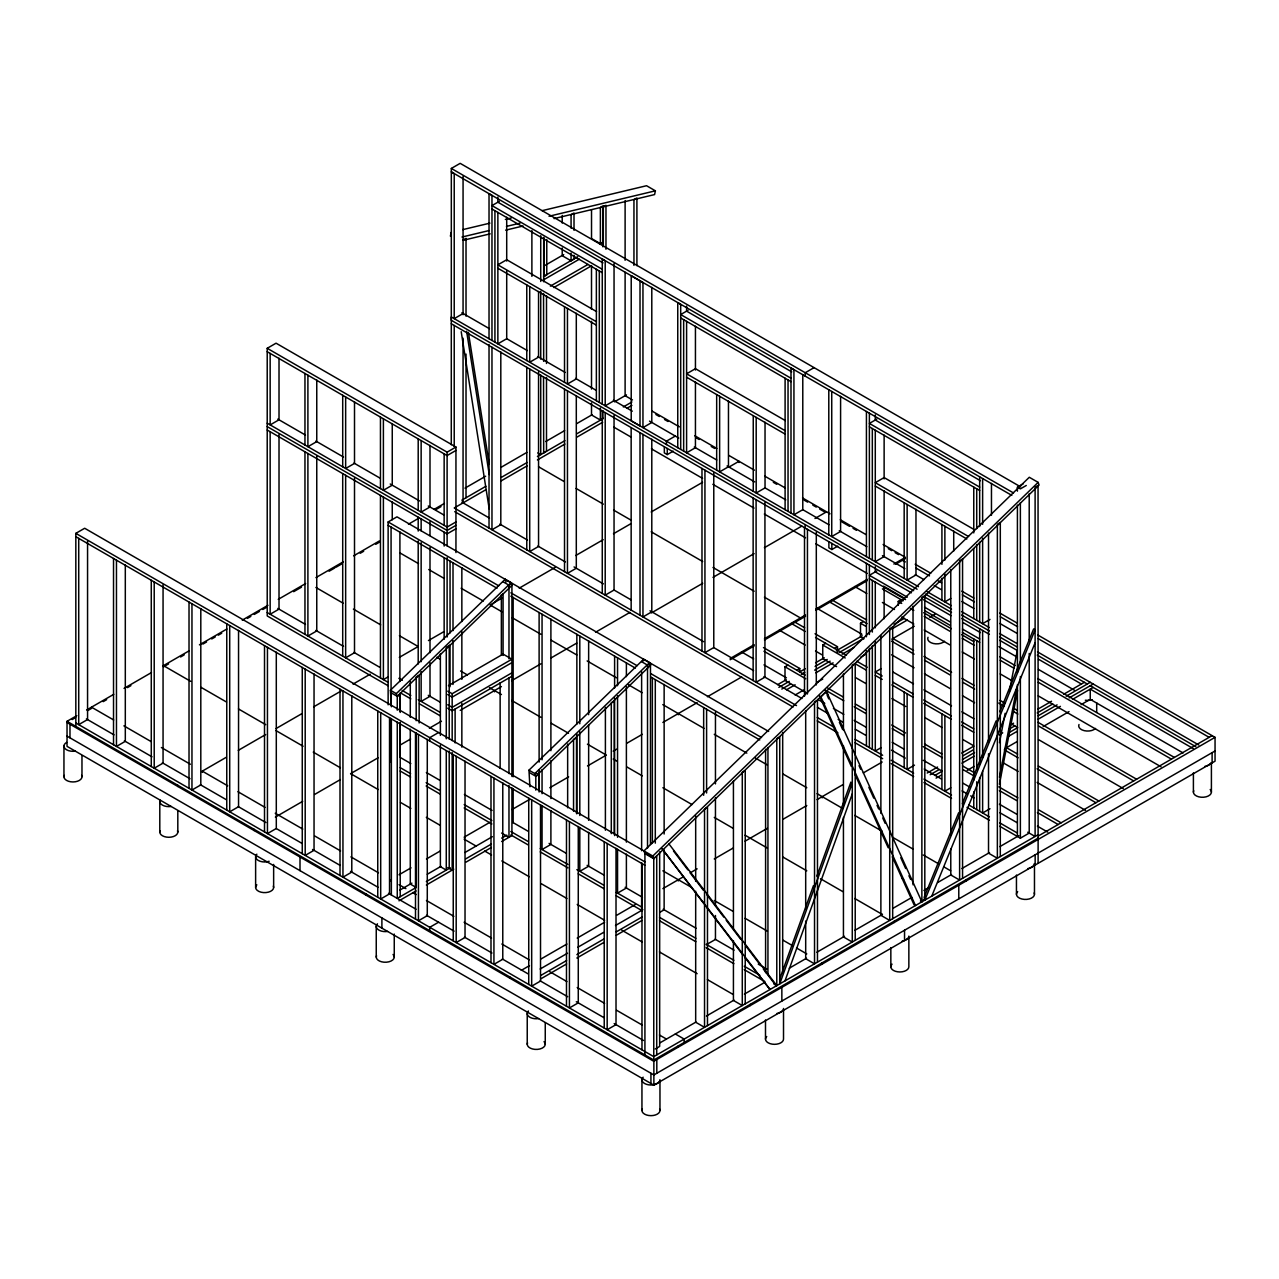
<?xml version="1.0" encoding="UTF-8"?>
<svg xmlns="http://www.w3.org/2000/svg" width="1279" height="1279" viewBox="0 0 1279 1279"><rect width="100%" height="100%" fill="white"/><g stroke="black" fill="none" stroke-linecap="round" stroke-linejoin="round"><path stroke-width="1.5" d="M999.475 742.635L1005.15 713.282M1009.307 691.747L1017.253 650.659M999.459 777.264L1016.469 689.301M999.427 784.219L1017.572 690.404M450.384 236.135L451.215 232.378M542.104 210.667L646.55 185.727L655.392 190.827L654.576 194.584L553.999 218.597M785.002 980.881L852.278 793.843M779.614 979.314L813.508 885.532M816.897 876.147L850.807 782.364L852.278 783.228L779.726 983.919L779.726 736.976L776.785 738.686L776.785 985.629L773.827 983.919M924.093 897.458L958.611 812.852M962.368 803.66L996.117 720.892M999.874 711.7L1033.64 628.932L1035.111 629.78L924.813 900.16L923.342 899.297M931.751 896.163L1035.111 642.761M892.294 856.786L914.021 904.685L915.492 905.548L820.878 696.863L826.41 691.299L824.923 690.436M653.761 858.705L652.818 856.035L1038.132 482.375L1029.291 477.275L643.976 850.919L644.92 853.605L653.761 858.705L1039.076 485.045L1038.132 482.375M391.358 706.791L390.415 690.244L505.157 579.275L511.056 582.68L512 585.366L397.257 696.336L397.257 710.197M400.215 712.467L400.215 694.641L397.257 696.336L396.314 693.65L511.056 582.68M529.906 786.729L528.962 770.182L643.705 659.197L649.604 662.602L650.547 665.288L535.805 776.273L535.805 790.134M538.763 790.406L538.763 774.562L535.805 776.273L534.862 773.587L649.604 662.602M591.522 209.932L591.522 238.549L600.379 243.649L603.32 241.939L599.899 243.921M562.216 248.014L562.216 255.704L571.073 260.804L574.015 259.093L574.015 255.256M451.279 444.772L451.327 168.444L460.168 163.344L1020.658 486.883M499.338 201.347L491.967 205.599L602.265 269.277M388.288 685.848L267.215 615.95L267.215 348.304L276.056 343.188L455.948 447.042L455.948 552.576M463.062 240.036L466.02 238.342L466.02 316.169M75.829 726.44L75.829 533.359L84.67 528.259L438.553 732.563M544.95 265.44L563.719 254.585M463.062 313.547L454.221 318.647L454.221 173.592L451.279 171.882L1011.817 495.389M543.543 276.456L577.692 256.743M543.543 279.861L579.403 259.157M550.386 286.128L587.94 264.449M553.791 287.567L591.362 265.888M688.07 310.301L680.7 314.554L790.998 378.232M267.215 348.304L447.106 452.158L455.948 447.042M455.948 450.448L447.106 455.564L267.215 351.709M388.129 704.825L388.129 521.96L396.97 516.844L768.631 731.428M465.012 488.13L485.636 476.22M501.096 467.299L526.852 452.414M545.749 441.511L564.647 430.607M576.669 423.653L592.129 414.732M614.464 401.846L626.486 394.891M1037.749 634.976L1215.05 737.343L1215.05 761.181L653.873 1085.168L67.036 746.36L67.036 721.308L76.82 715.648M86.604 710.005L113.767 694.321M124.047 688.39L151.466 672.562M168.588 663.897L163.456 666.855L163.456 665.64L189.148 650.803M199.428 644.856L226.847 629.028M242.259 620.139L267.966 605.303M278.246 599.355L305.649 583.544M315.929 577.596L343.348 561.769M353.628 555.837L379.319 541.001L379.319 542.232M408.449 524.198L418.729 518.251M434.141 509.362L444.421 503.414M72.2 719.549L75.653 717.551M87.707 710.596L91.145 708.598M103.215 701.643L106.653 699.645M127.484 687.622L130.906 685.656M180.595 656.974L184.176 654.896M202.865 644.104L206.574 641.962M211.738 638.972L215.192 636.99M218.277 635.199L221.699 633.233M247.407 618.396L250.828 616.414M254.249 614.432L259.397 611.474M262.819 609.491L266.24 607.509M293.658 591.681L301.444 587.189M329.087 571.233L334.778 567.956M335.993 567.236L341.621 563.991M360.198 553.279L363.652 551.281M375.738 544.294L379.208 542.296M435.851 509.586L440.999 506.628M543.543 452.846L546.501 451.135L546.501 377.433M591.506 402.981L591.506 414.94L600.363 420.04L603.304 418.345M461.831 500.169L485.892 486.292M501.352 477.371L527.108 462.486M537.42 456.539L564.902 440.663M576.925 433.725L602.697 418.841M623.321 406.946L631.906 401.99M454.221 507.971L485.892 489.697M501.352 480.76L527.108 465.892M537.42 459.944L564.902 444.069M576.925 437.13L602.697 422.246M626.742 408.369L631.906 405.395M455.948 521.96L447.106 527.06L267.215 423.205M455.948 525.365L447.106 530.465L267.215 426.61M455.948 528.771L447.106 533.871L267.215 430.016M666.439 441.175L675.344 436.027M814.099 367.617L805.194 372.765L805.194 376.17M664.329 446.755L664.329 452.894L667.27 454.589L673.17 451.183M503.079 581.785L508.978 585.19L511.92 583.48L511.92 776.481M202.29 772.372L202.29 771.141L226.271 757.296M238.262 750.373L265.68 734.546M275.96 728.614L301.652 713.778M313.643 706.855L341.061 691.028M353.052 684.105L370.191 674.209M399.304 657.39L418.153 646.519L399.4 635.695M428.433 640.571L443.845 631.682M502.103 598.044L490.113 604.967L501.992 611.826M519.226 588.148L555.214 567.38M575.774 555.518L603.176 539.69M613.456 533.759L630.595 523.862M651.155 512L702.539 482.327M729.094 466.995L739.006 461.271L739.006 462.502M387.825 677.071L383.396 679.613L383.396 497.099M876.754 419.176L869.384 423.429L979.666 487.107M785.77 499.849L765.05 487.891L756.193 492.991L756.193 417.402M448.449 685.656L503.079 654.113L511.92 659.213L452.174 693.714L447.746 691.156M511.92 662.618L452.174 697.119L447.746 694.561M511.92 672.834L452.174 707.335L447.746 704.777M511.92 676.239L452.174 710.74L447.746 708.182M275.369 817.105L302.675 801.341M314.618 794.451L340.358 779.582M350.59 773.667L378.056 757.823M400.279 744.986L410.607 739.022M429.392 728.183L441.447 721.228M460.232 710.373L501.4 686.599M511.632 680.7L540.809 663.849M551.041 657.95L576.781 643.081M595.582 632.226L629.892 612.417M276.296 652.146L276.296 828.504L267.455 833.604L267.455 647.35M651.331 612.977L702.715 583.304M712.995 577.373L754.114 553.631M764.394 547.7L801.773 526.117M814.995 518.491L826.554 511.824M828.888 541.72L828.888 547.844L831.846 549.538L837.745 546.133M644.568 660.012L641.626 661.707L647.526 665.112L650.467 663.417L650.467 844.476M1017.413 491.168L1017.413 487.171L1023.312 483.766M876.754 571.042L869.384 575.31L907.291 597.197M1026.27 485.476L1020.37 488.882L1017.413 487.171M730.181 658.509L754.178 644.664M764.458 638.733L805.562 614.991M815.842 609.06L867.242 579.387M893.845 564.023L905.404 557.356L883.118 544.486M730.181 659.74L754.178 645.895M764.458 639.964L805.562 616.222M815.842 610.291L867.242 580.618M895.508 564.295L905.404 558.571M399.032 874.772L411.023 867.849M426.451 858.96L440.152 851.047M464.133 837.185L489.841 822.349M512.112 809.495L529.234 799.615M549.794 787.736L568.643 776.865M587.493 765.977L606.342 755.09L587.413 744.17M613.185 751.141L616.606 749.158M626.886 743.227L642.314 734.322M662.874 722.459L697.135 702.667M707.415 696.735L741.676 676.959M805.738 692.403L785.002 680.428L785.002 666.807L787.944 665.096M836.578 666.615L822.749 658.637L822.749 645.016L825.69 643.305M863.949 638.829L860.495 636.83L860.495 623.225L863.437 621.514M898.242 605.319L898.242 601.418L901.183 599.723M399.927 890.056L411.902 883.134M427.298 874.244L440.999 866.347M464.948 852.501L492.335 836.69M416.091 887.53L397.257 898.402L397.257 722.091M426.355 881.599L450.32 867.77M465.716 858.88L491.392 844.06M501.656 838.129L506.788 835.155M796.785 670.212L799.743 668.501L799.743 672.402M834.532 648.421L837.489 646.71L837.489 652.546M398.968 900.816L416.091 890.935M426.355 885.004L453.741 869.192M465.716 862.286L491.392 847.465M501.656 841.534L511.92 835.603L511.92 787.8M777.632 684.665L786.265 679.693M800.078 671.715L805.258 668.725M815.618 662.746L824.252 657.758M836.338 650.771L862.238 635.823M778.863 687.367L789.303 681.339M801.309 674.417L804.779 672.402M815.107 666.439L827.209 659.452M839.184 652.546L863.469 638.525M781.805 689.077L790.534 684.041M814.611 670.132L830.151 661.163M842.126 654.24L854.324 647.206M894.037 624.28L904.397 618.301M786.489 689.781L795.122 684.793M815.842 672.834L833.109 662.858M891.815 628.964L907.355 619.995M950.777 598.46L944.877 601.865L944.877 574.015M795.122 695.009L803.756 690.02M817.569 682.059L822.749 679.053M860.735 657.134L865.915 654.145M891.815 639.18L914.261 626.23M929.801 617.261L934.981 614.272M438.601 922.207L429.696 927.339L429.696 930.744M881.183 668.613L875.284 672.019L882.19 675.999M989.994 619.404L982.624 623.656L982.624 538.203M644.92 1054.951L644.92 853.013L653.761 858.129L656.719 856.418L656.719 1054.935M881.183 747.607L875.284 751.013L875.284 641.722M521.304 970.361L529.474 965.645M541.225 958.85L566.933 944.014M577.213 938.083L604.615 922.255M616.606 915.332L635.455 904.445M662.874 888.633L683.434 876.754M690.276 872.806L697.135 868.841M714.274 858.96L733.107 848.073M745.097 841.15L767.368 828.296M782.796 819.391L806.777 805.546M817.057 799.615L842.749 784.762M863.309 772.9L882.158 762.028M540.186 969.002L567.556 953.191M577.836 947.259L603.496 932.439M615.487 925.516L642.857 909.705M540.937 975.365L566.613 960.545M576.877 954.614L604.264 938.802M616.238 931.895L641.914 917.075M540.937 978.771L566.613 963.95M576.877 958.019L604.264 942.207M616.238 935.301L641.914 920.48M659.724 912.359L664.137 909.801L664.137 849.991M914.501 765.146L907.131 769.398L907.131 693.81M927.227 773.028L937.587 767.048M961.76 753.091L973.847 746.121M1010.106 725.177L1013.56 723.195M1037.733 709.237L1051.546 701.26M1063.632 694.289L1084.352 682.315M930.185 774.738L938.914 769.702M962.991 755.793L973.351 749.814M999.107 734.945L1002.704 732.867M1009.419 728.982L1014.791 725.896M1037.237 712.931L1052.777 703.962M1066.174 696.224L1090.252 682.315M934.853 775.442L941.856 771.397M962.479 759.486L974.566 752.516M1008.923 732.675L1017.732 727.591L1010.906 723.674M1038.164 715.792L1057.093 704.873M1069.132 697.918L1093.209 684.025M936.084 778.144L941.264 775.154M961.984 763.195L974.07 756.209M1008.603 736.272L1017.237 731.284M1037.956 719.326L1060.403 706.36M1072.489 699.389L1093.209 687.431M967.164 770.406L974.07 766.425M1005.15 748.487L1017.237 741.5M1043.136 726.552L1069.036 711.604M1081.123 704.617L1089.756 699.629M950.777 787.784L944.877 791.189L944.877 715.601M706.6 944.541L715.457 939.425L715.457 915.508M989.994 808.728L982.624 812.98L982.624 771.317M660.124 1042.753L696.048 1022.017M706.408 1016.038L734.034 1000.098M744.394 994.119L763.371 983.151M789.271 968.203L806.537 958.227M816.881 952.247L844.508 936.308M854.868 930.329L882.478 914.389M892.838 908.41L911.831 897.442M923.918 890.456L929.098 887.466M937.731 882.494L951.528 874.516M961.888 868.537L989.514 852.597M999.874 846.618L1018.851 835.651M655.248 1048.988L659.66 1046.43L659.66 851.878M1017.413 684.777L1017.413 836.482L1020.37 838.177L1029.211 833.077L1029.211 653.441M1038.052 834.771L653.761 1056.646L75.781 722.939M1038.404 835.922L1212.108 735.649M1038.052 838.177L653.761 1060.051L67.036 721.308M1215.05 737.343L653.761 1061.282L653.761 858.129M1215.05 750.965L653.873 1074.952L67.036 736.144M462.806 229.612L489.889 223.154M505.365 219.444L511.168 218.07M461.991 237.031L489.074 230.556M506.468 226.399L520.009 223.17M549.027 216.247L655.392 190.827M463.094 240.308L490.177 233.849M505.637 230.156L523.047 225.999M451.327 168.444L1013.528 492.975M640.012 280.852L640.012 425.907L631.218 420.775L631.218 275.704L642.953 282.547L642.953 427.618L651.794 422.502L651.794 287.375M980.401 480.712L875.284 420.024L875.284 414.924M602.985 262.882L497.867 202.194L497.867 197.078M791.717 371.853L686.599 311.149L686.599 306.049M491.967 209.005L602.265 272.683M680.7 317.959L790.998 381.638M869.384 426.834L979.666 490.512M596.574 311.612L506.708 259.733L497.867 264.849L596.366 321.716M785.306 420.583L695.44 368.704L686.599 373.804L785.098 430.671M973.974 529.458L884.125 477.579L875.284 482.679L968.587 536.556M497.867 268.254L596.366 325.122M686.599 377.209L785.098 434.077M875.284 486.084L966.86 538.971M652.066 411.087L679.341 426.834M694.689 435.691L716.848 448.481M728.774 455.372L754.45 470.192M764.746 476.14L785.354 488.034M802.525 497.947L829.975 513.806M840.271 519.738L865.979 534.59M632.481 399.943L625.111 395.691L625.111 272.235M655.887 414.508L659.34 416.506M664.52 419.496L667.99 421.494M695.664 437.482L699.117 439.48M711.22 446.467L714.689 448.465M773.331 482.327L776.769 484.309M804.235 500.169L807.673 502.151M812.82 505.125L816.258 507.092M819.679 509.074L825.371 512.367M841.982 521.96L849.576 526.34M853.045 528.339L856.498 530.337M888.265 548.675L891.703 550.657M895.124 552.64L898.545 554.622M915.188 564.231L930.728 573.2M961.808 591.138L973.879 598.108M999.778 613.057L1017.045 623.017M901.887 559.946L905.34 561.945M915.7 567.924L929.513 575.886M938.131 580.874L941.584 582.872M962.304 594.831L974.39 601.801M1000.274 616.75L1017.54 626.726M1038.26 638.685L1209.151 737.343M461.895 312.795L489.441 328.703M506.644 338.647L527.3 350.574M537.628 356.537L565.174 372.429M575.502 378.392L596.158 390.319M613.376 400.263L632.306 411.183M649.524 421.127L678.733 438.057M694.273 447.026L716.72 459.976M727.08 465.956L754.69 481.911M803.02 509.809L828.92 524.758M839.28 530.737L866.89 546.693M882.43 555.662L904.877 568.611M915.236 574.591L923.87 579.579M934.214 585.558L941.12 589.539M961.84 601.498L973.927 608.484M999.81 623.433L1017.077 633.393M1037.509 651.874L1198.791 744.986M918.466 586.677L451.279 316.952L451.327 320.326L917.091 589.219M927.099 591.665L951.272 605.622M961.616 611.602L989.243 627.541M999.602 633.521L1016.869 643.481M1037.269 655.136L1087.31 684.025M1090.252 685.72L1195.817 746.68M925.372 594.064L951.512 609.108M961.616 615.007L989.386 630.963M999.602 636.926L1016.917 646.87M1038.5 659.245L1081.41 684.025M1193.435 748.695L1090.252 689.125L1090.252 699.341L1183.107 752.963M451.279 323.763L913.638 590.642M923.966 596.606L951.512 612.513M961.84 618.476L989.386 634.368M999.714 640.331L1016.917 650.276M911.463 592.801L875.284 571.905L875.284 566.789M923.534 599.755L951.096 615.679M963.167 622.633L980.401 632.593M999.011 646.662L1016.181 656.575M1038.5 669.461L1074.536 690.276M613.936 427.202L630.979 437.05M651.427 448.849L702.555 478.378M712.835 484.309L754.034 508.099M764.33 514.046L805.53 537.819M815.81 543.751L867.242 573.456M924.525 607.141L950.377 622.074M962.432 629.028L979.666 638.972M883.613 586.182L904.349 598.14M869.384 578.716L905.564 599.595M924.525 610.547L950.377 625.479M962.432 632.434L979.666 642.378M882.398 588.884L903.118 600.842M923.662 612.705L951.32 628.676M961.696 634.656L973.799 641.642M999.73 656.623L1015.286 665.608M1037.765 678.573L1174.362 757.44M898.242 601.418L901.695 603.416M910.344 608.404L913.798 610.403M924.173 616.398L950.105 631.362M962.208 638.365L974.31 645.351M1000.242 660.316L1014.071 668.309M1038.276 682.283L1171.404 759.134M854.772 586.549L866.858 593.52M882.398 602.489L894.485 609.475M901.695 617.038L913.798 624.024M924.173 630.019L950.105 644.984M962.208 651.97L974.31 658.973M1000.242 673.937L1012.344 680.924M1038.276 695.904L1161.028 766.776M832.053 599.995L866.602 619.931M829.112 601.69L867.098 623.624M892.822 638.477L913.574 650.467M923.95 656.447L951.608 672.418M961.984 678.414L974.086 685.4M1000.018 700.364L1005.214 703.37M1013.847 708.358L1017.317 710.357M1038.052 722.331L1136.615 779.231M860.495 623.225L865.675 626.214M891.607 641.179L914.085 654.161M924.461 660.156L950.393 675.12M962.495 682.107L974.598 689.093M998.803 703.066L1003.983 706.072M1012.632 711.06L1017.828 714.05M1038.564 726.024L1133.658 780.925M817.025 608.34L861.918 634.256M891.607 654.8L914.085 667.782M924.461 673.777L950.393 688.741M962.495 695.728L974.598 702.715M1038.564 739.646L1123.282 788.567M537.788 452.926L540.729 454.621L540.729 375.019M538.571 466.771L564.135 481.543M576.062 488.434L603.336 504.166M613.568 510.081L630.611 519.913M651.187 531.792L702.683 561.529M712.979 567.476L754.146 591.234M764.426 597.181L800.43 617.965L800.43 619.18M892.758 671.891L913.494 683.865M923.87 689.845L951.512 705.816M961.888 711.795L973.974 718.782M794.307 621.786L804.667 627.765M815.043 633.744L837.489 646.71M791.365 623.481L805.178 631.458M815.538 637.454L846.442 655.28M856.818 661.275L867.178 667.27M892.55 681.995L913.286 693.953M923.662 699.949L951.304 715.904M961.68 721.9L973.767 728.87M1005.502 747.112L1017.604 754.098M1038.356 766.089L1098.869 801.022M822.749 645.016L845.211 657.982M855.587 663.977L865.963 669.972M875.284 675.424L882.19 679.405M891.895 684.936L913.286 697.359M923.662 703.354L951.304 719.31M961.68 725.305L973.767 732.275M1004.287 749.814L1018.116 757.808M1037.125 768.791L1095.911 802.716M779.279 630.131L805.178 645.08M815.538 651.075L822.445 655.056M855.587 677.598L865.963 683.578M891.895 698.558L905.724 706.536M924.749 717.519L942.031 727.511M962.783 739.486L973.159 745.465M1002.544 762.444L1018.116 771.429M1037.125 782.412L1085.535 810.358M763.467 647.574L799.743 668.501M763.979 651.267L805.226 675.088M827.705 688.054L843.277 697.039M855.379 704.026L865.739 710.021M891.687 724.985L905.516 732.979M924.525 743.962L941.824 753.939M962.559 765.913L974.662 772.9M998.867 786.873L1017.892 797.856M1038.644 809.831L1061.122 822.813M785.002 666.807L805.738 678.781M824.763 689.765L843.772 700.748M854.148 706.727L866.251 713.714M892.182 728.694L904.285 735.681M923.31 746.664L942.335 757.632M963.071 769.622L973.447 775.602M999.379 790.582L1016.677 800.558M1037.413 812.533L1058.165 824.523M826.298 693.474L827.785 694.321M820.878 696.863L819.407 696L851.35 766.457M741.532 651.922L753.619 658.909M763.979 664.888L786.425 677.838M817.841 699.389L824.763 703.386M833.412 708.374L843.772 714.353M854.148 720.349L866.251 727.335M892.182 742.316L904.285 749.302M923.31 760.286L942.335 771.253M963.071 783.244L969.994 787.224M999.379 804.203L1016.677 814.179M1037.413 826.154L1047.789 832.149M461.847 502.167L489.473 518.107M499.817 524.086L527.444 540.042M537.804 546.021L565.414 561.961M574.047 566.949L603.4 583.879M613.76 589.859L631.011 599.835M650.004 610.786L703.514 641.69M713.874 647.67L753.571 670.596M763.931 676.575L801.917 698.494M817.489 707.431L827.817 713.394M838.145 719.358L843.309 722.331M855.363 729.302L865.691 735.265M891.511 750.165L905.276 758.111M924.205 769.047L941.424 778.991M962.08 790.918L967.244 793.891M970.681 795.874L974.134 797.872M999.954 812.773L1017.157 822.717M1027.74 832.229L1035.111 836.482L1035.111 487.171L1038.052 485.476L1038.116 863.341M454.732 508.259L796.513 705.592M817.249 717.503L834.468 727.447M855.123 739.374L882.654 755.265M891.271 760.238L913.638 773.155M923.966 779.119L951.512 795.026M968.731 804.955L989.386 816.881M999.714 822.845L1016.917 832.789M454.732 511.664L793.06 707.015M817.249 720.908L837.905 732.835M855.123 742.779L882.654 758.671M891.271 763.643L913.638 776.561M923.966 782.524L951.512 798.432M967.004 807.369L989.386 820.287M999.714 826.25L1016.917 836.194M277.799 419.096L305.473 435.084M315.849 441.079L343.523 457.051M353.899 463.046L379.847 478.026M390.223 484.006L419.624 500.984M428.273 505.988L443.845 514.973M388.129 521.96L498.762 585.83M510.865 592.817L637.054 665.672M650.883 673.665L761.517 737.535M388.129 525.365L497.035 588.244M510.865 596.222L635.327 668.086M650.883 677.071L759.79 739.949M399.767 552.816L418.521 563.639M428.753 569.539L444.085 578.396M461.127 588.244L483.286 601.034M512.16 617.709L541.001 634.352M551.185 640.235L576.829 654.976M587.141 660.939L616.382 677.806M628.421 684.761L642.17 692.706M662.81 704.617L703.994 728.39M714.274 734.322L746.824 753.123M755.377 758.063L767.368 764.986M782.796 773.891L806.777 787.736M817.057 793.667L842.749 808.504M854.756 815.426L882.158 831.254M892.438 837.185L912.998 849.064M923.278 854.996L938.69 863.901M943.838 866.858L950.681 870.823M902.127 878.465L903.598 879.312M920.4 901.008L921.871 901.855L921.871 597.437L924.813 595.726L924.813 900.16M315.881 587.461L343.156 603.208M353.388 609.124L380.662 624.855M436.81 657.294L440.216 659.245M460.568 670.995L467.347 674.912M489.409 687.654L501.432 694.529M511.744 700.492L540.985 717.375M551.297 723.322L568.5 733.251M613.185 759.055L616.606 761.037M626.886 766.968L642.314 775.873M662.874 787.736L691.987 804.555M714.274 817.409L733.107 828.296M745.097 835.219L767.368 848.073M782.796 856.978L806.777 870.823M820.479 878.737L842.749 891.591M854.756 898.513L882.158 914.341M277.799 608.436L305.473 624.408M315.849 630.403L343.523 646.375M353.899 652.37L379.847 667.35M398.872 678.334L402.325 680.332M428.273 695.312L440.376 702.299M267.215 612.545L388.288 682.442M402.134 690.436L410.783 695.424M418.201 699.709L440.184 712.403M400.407 692.834L410.783 698.83M419.432 703.818L440.184 715.808M535.805 772.868L538.763 774.562M390.415 690.244L396.314 693.65M528.962 770.182L534.862 773.587M391.358 692.93L397.257 696.336M529.906 772.868L535.805 776.273M652.818 856.035L438.601 732.531L429.696 737.679L429.696 741.085M662.874 870.823L691.987 887.642M714.274 900.496L733.107 911.383M745.097 918.306L767.368 931.16M782.796 940.065L793.076 945.996M796.497 947.979L806.777 953.91M75.829 533.359L644.92 861.87M75.781 536.684L644.92 865.275M400.423 757.552L410.799 763.531M426.355 772.516L440.184 780.51M464.389 794.483L492.047 810.438M512.783 822.429L528.355 831.398M549.091 843.389L566.373 853.365M587.125 865.339L604.407 875.316M625.159 887.29L642.442 897.282M663.177 909.257L696.032 928.218M715.041 939.186L734.066 950.169M758.255 964.142L766.904 969.13M400.215 767.64L410.591 773.635M426.147 782.62L439.976 790.598M464.181 804.571L491.839 820.542M510.865 831.526L528.147 841.502M540.25 848.489L567.908 864.46M576.861 869.624L604.2 885.42M616.302 892.406L642.234 907.371M659.516 917.347L695.824 938.306M706.2 944.302L733.858 960.273M744.234 966.253L759.79 975.237M400.215 771.045L410.591 777.04M426.147 786.025L439.976 794.003M464.181 807.976L491.839 823.948M510.865 834.931L528.147 844.907M540.25 851.894L567.908 867.865M578.268 873.845L604.2 888.825M616.302 895.812L642.234 910.776M659.516 920.752L695.824 941.712M706.2 947.707L733.858 963.679M744.234 969.658L764.97 981.632M501.608 833.045L508.978 837.313L508.978 785.514M163.456 665.64L190.731 681.371M200.947 687.287L226.527 702.043M238.454 708.934L265.728 724.681M275.944 730.581L303.091 746.249M313.259 752.132L340.406 767.8M350.638 773.651L378.152 789.527M400.519 802.445L410.831 808.392M426.307 817.329L440.072 825.275M464.133 839.168L476.124 846.09M484.693 851.047L491.552 854.996M501.832 860.927L529.234 876.754M541.225 883.677L566.933 898.513M577.213 904.445L604.615 920.272M621.754 930.169L642.314 942.031M659.436 951.928L697.135 973.687M707.415 979.618L733.107 994.454M447.746 867.546L452.174 870.104L452.174 752.58M675.344 1033.976L684.185 1039.092L684.185 1042.497M113.655 719.965L91.496 707.175L91.496 708.406M123.887 725.864L151.162 741.612M161.378 747.528L190.363 764.25M202.29 771.141L227.742 785.834M237.926 791.701L265.057 807.385M275.241 813.252L302.771 829.08M314.81 836.034L340.598 850.935M350.91 856.882L378.44 872.774M399.032 884.668L405.891 888.633M412.749 892.582L416.171 894.565M426.451 900.496L453.853 916.324M464.133 922.255L491.552 938.083M501.832 944.014L529.234 959.842M549.794 971.704L566.933 981.601M577.213 987.532L604.615 1003.36M616.606 1010.282L642.314 1025.119M659.436 1035.015L666.295 1038.964M86.396 718.926L114.023 734.865M124.383 740.845L151.993 756.8M162.353 762.78L189.979 778.719M200.323 784.698L226.223 799.647M238.31 806.633L265.92 822.573M276.28 828.552L302.18 843.5M312.54 849.48L340.15 865.419M350.51 871.399L378.136 887.354M388.48 893.334L416.107 909.273M426.467 915.252L454.093 931.144M464.421 937.107L491.967 953.015M502.295 958.978L528.115 973.879M540.154 980.833L567.7 996.741M576.301 1001.713L603.848 1017.604M614.176 1023.568L643.433 1040.466M67.036 722.523L653.873 1061.33L653.873 1085.168M668.981 843.964L776.785 985.629M673.489 850.983L687.862 869.864M690.26 873.013L703.434 890.328M707.031 895.044L723.802 917.091M726.2 920.24L740.573 939.122M746.568 946.988L759.742 964.302M763.323 969.034L775.314 984.766M703.866 903.629L661.914 848.521L770.038 989.514L744.602 957.172M706.248 906.779L742.204 954.022M826.41 691.299L921.871 901.855M827.129 695.28L828.76 698.894M839.392 722.347L842.669 729.574M859.024 765.657L860.671 769.271M868.857 787.32L873.765 798.144M877.026 805.354L878.673 808.967M882.766 818L885.212 823.404M900.768 857.697L905.676 868.521M908.937 875.747L910.584 879.344M854.628 773.683L888.202 847.753M505.157 579.275L506.1 581.961M468.386 332.332L489.17 463.877M466.595 331.229L489.249 474.541M461.207 331.709L489.217 508.93M1212.108 752.676L1212.108 762.876M1211.405 763.339L1211.405 792.085M1193.403 772.916L1193.403 792.085M1096.695 702.858L1096.695 712.435M1035.159 854.82L1035.159 865.036M1034.471 894.229L1034.471 863.581A9.001 5.196 0 0 1 1027.804 868.601M1029.211 493.758L1029.211 641.45M1020.37 502.855L1020.37 662.538M1020.37 676.511L1020.37 838.177M1017.413 505.141L1017.413 672.802M1016.453 875.076L1016.453 894.229M1000.306 856.562L1000.306 522.519L997.364 524.23L997.364 858.273L988.523 853.157L988.523 753.747M991.465 483.43L991.465 515.213M988.523 533.039L988.523 741.82M982.624 478.602L982.624 524.294M982.624 630.467L982.624 757.44M979.666 476.891L979.666 526.564M979.666 542.296L979.666 621.962M979.666 628.772L979.666 763.675M979.666 777.504L979.666 811.286M976.724 488.818L976.724 528.643M976.724 544.582L976.724 620.251M976.724 640.683L976.724 769.846M976.724 781.757L976.724 809.575M973.767 487.107L973.767 532.911M973.767 548.851L973.767 618.556M973.767 638.972L973.767 780.062M973.767 791.973L973.767 807.88M966.109 879.728L966.109 880.943M962.559 878.369L962.559 559.019L959.618 560.73L959.618 880.064L950.777 874.964L950.777 849.016M958.786 885.292L958.786 898.913M953.718 531.105L953.718 551.009M950.777 569.587L950.777 835.043M944.877 526.277L944.877 560.09M941.92 524.566L941.92 564.359M941.92 578.284L941.92 600.155M941.92 713.89L941.92 789.495M915.972 509.314L915.972 574.958L907.131 580.074L907.131 504.47M913.03 606.262L913.03 884.812M908.857 936.116L908.857 966.764A9.001 5.196 0 0 1 897.506 971.784A9.001 5.196 0 0 1 892.039 964.158M904.541 930.233L904.541 940.449M904.173 502.775L904.173 578.364M904.173 692.099L904.173 767.704M894.149 921.264L894.149 922.495M892.678 918.706L892.678 627.03L889.72 628.724L889.72 920.416L880.879 915.3L880.879 831.398M890.839 947.611L890.839 966.764M884.125 435.1L884.125 478.906M884.125 490.864L884.125 556.573L875.284 561.689L875.284 430.24M884.125 586.949L884.125 618.732M880.879 635.615L880.879 813.412M875.284 582.121L875.284 627.813M872.326 428.545L872.326 559.978M872.326 580.41L872.326 632.082M872.326 645.991L872.326 749.302M869.384 413.213L869.384 558.283M869.384 565.094L869.384 634.528M869.384 648.261L869.384 747.607M866.427 411.518L866.427 556.573M866.427 563.384L866.427 636.782M866.427 650.675L866.427 745.897M855.219 940.337L855.219 663.497L852.278 665.192L852.278 942.031L843.437 936.931L843.437 817.425M850.807 782.364L850.807 785.914M843.437 674.033L843.437 729.797M843.437 745.737L843.437 805.482M840.591 396.314L840.591 531.44L831.734 536.54L831.734 391.486M831.846 543.415L831.846 549.538M828.792 389.775L828.792 534.846M822.189 796.641L822.189 797.872M822.189 962.815L822.189 964.03M817.473 962.128L817.473 700.268L814.531 701.979L814.531 963.838L805.69 958.722L805.69 921.024M816.306 532.16L816.306 684.92M807.449 529.33L807.449 694.001M805.69 710.756L805.69 909.129M805.194 524.63L805.146 528.067M804.507 527.635L804.507 696.256M802.78 374.555L802.78 509.681L793.939 514.782L793.939 369.727L790.998 368.016L790.998 513.087M788.04 379.943L788.04 511.376M785.098 378.232L785.098 509.681M783.515 1008.476L783.515 1039.124A9.001 5.196 0 0 1 772.18 1044.144A9.001 5.196 0 0 1 766.713 1036.518M782.684 732.451L782.684 973.415M781.853 987.452L781.853 1001.073M767.944 747.512L767.944 974.534M765.593 749.27L765.593 972.6M765.497 1019.971L765.497 1039.124M765.034 422.23L765.034 487.891M764.938 502.567L764.938 677.151L756.097 682.251L756.097 499.737M753.251 415.691L753.251 491.296M753.139 498.043L753.139 680.556M750.245 1004.351L750.245 1005.582M745.225 1003.839L745.225 770.582L742.284 772.292L742.284 1005.55L733.427 1000.434L733.427 940.625M733.427 781.133L733.427 928.666M728.47 401.126L728.47 466.771L719.629 471.871L719.629 396.282M716.672 394.587L716.672 470.176M715.457 712.115L715.457 783.899M715.457 797.856L715.457 905.532M713.778 472.974L713.778 647.558L704.937 652.658L704.937 470.144M707.479 1025.63L707.479 807.289L704.537 808.999L704.537 1027.341L695.68 1022.225L695.68 891.223M706.6 709.237L706.6 792.996M703.658 707.543L703.658 795.282M701.979 468.45L701.979 650.963M695.68 815.794L695.68 881.295M695.44 326.225L695.44 370.031M695.44 381.989L695.44 447.698L686.599 452.814L686.599 321.365M683.657 319.67L683.657 451.103M680.7 449.409L680.7 304.338L677.758 302.643L677.758 447.698M678.286 713.554L678.286 714.785M678.286 879.728L678.286 880.943M678.286 1045.886L678.286 1047.117M667.27 448.465L667.27 454.589M666.487 441.143L666.439 444.58M664.137 684.473L664.137 834.036M659.964 1110.46L659.964 1079.812A9.001 5.196 0 0 1 648.613 1084.832A9.001 5.196 0 0 1 643.145 1077.206M656.814 1059.636L656.814 1073.257M655.296 679.613L655.296 843.133M652.354 677.918L652.354 843.421M651.794 439.241L651.794 611.826L642.953 616.942L642.953 434.428M650.931 1073.257L650.931 1083.473M647.526 665.112L647.526 848.169M641.978 863.581L641.978 1049.835M641.946 1079.812L641.946 1110.46M641.626 671.667L641.626 850.727M641.626 862.67L641.626 910.424M640.012 432.718L640.012 615.231M636.91 265.68L636.91 197.973L633.952 199.684L633.952 265.392M631.155 427.618L631.155 610.131M626.39 662.682L626.39 676.639M626.39 686.615L626.39 842.142M626.39 854.116L626.39 888.01L617.549 893.126L617.549 849.256M625.111 200.547L625.111 260.292M617.549 657.822L617.549 685.736M617.549 695.712L617.549 837.281M616.014 848.281L616.014 1024.639L607.173 1029.739L607.173 843.485M614.607 656.127L614.607 688.022M614.607 697.998L614.607 835.587M614.256 833.908L614.256 701.084L611.298 702.779L611.298 833.636M614.048 263.602L614.048 400.711L605.207 405.827L605.207 260.756L602.265 259.061L602.265 404.116M614.048 415.451L614.048 590.035L605.207 595.151L605.207 412.637M605.974 249.245L605.974 205.311L602.905 206.942L602.905 246.863M605.399 707.303L605.399 830.231M604.232 841.774L604.232 1028.044M603.304 245.36L603.32 205.695L600.379 207.406L600.379 243.649M602.905 410.591L602.905 418.569M602.265 410.927L602.265 593.44M600.363 408.097L600.363 420.04M599.307 270.972L599.307 402.421M596.366 269.277L596.366 400.711M591.506 265.536L591.506 309.358M591.506 321.317L591.506 389.04M588.644 640.891L588.644 714.673M588.644 724.649L588.644 820.351M588.644 832.325L588.644 866.219L579.803 871.335L579.803 827.465M579.803 636.031L579.803 723.77M579.803 731.748L579.803 815.49M578.268 826.49L578.268 1002.848L569.427 1007.948L569.427 821.694M576.861 634.32L576.861 724.058M576.861 734.034L576.861 813.796M576.301 313.275L576.301 378.92L567.46 384.02L567.46 308.431M576.301 395.643L576.301 568.244L567.46 573.36L567.46 390.83M576.509 813.46L576.509 737.791L573.552 739.486L573.552 811.174M574.015 230.284L574.015 213.001L571.073 214.712L571.073 228.158M571.073 253.114L571.073 260.804M567.652 744.042L567.652 807.768M566.485 819.983L566.485 1006.253M564.519 306.736L564.519 382.325M564.519 389.136L564.519 571.649M562.216 215.384L562.216 223.058M550.897 619.1L550.897 750.709M550.897 760.669L550.897 798.56M550.897 810.534L550.897 844.428L542.056 849.528L542.056 805.658M546.772 239.541L546.772 274.905L543.831 276.616L543.831 237.318M546.501 295.769L546.501 363.492M545.254 1023.152L545.254 1044.224M543.687 237.974L543.687 281.764M543.543 293.483L543.687 361.365M543.543 377.145L543.687 452.926M542.056 614.24L542.056 759.806M542.056 769.766L542.056 793.699M540.729 235.704L540.729 281.476M540.729 291.42L540.729 359.095M540.521 804.699L540.521 981.057L531.68 986.157L531.68 799.903M539.114 612.529L539.114 762.092M539.114 770.07L539.114 792.005M538.555 291.484L538.555 357.129L529.714 362.229L529.714 286.64M538.555 371.869L538.555 546.453L529.714 551.569L529.714 369.039M531.888 230.588L531.888 276.36M528.739 798.192L528.739 984.462M527.236 1013.576L527.236 1044.224M526.772 284.929L526.772 360.534M526.772 367.345L526.772 549.858M513.151 597.309L513.151 776.769M513.151 788.743L513.151 822.637M509.857 976.964L509.857 978.195M508.978 585.19L508.978 658.813M508.978 677.95L508.978 773.555M506.708 217.254L506.708 261.076M506.708 271.02L506.708 338.743L497.867 343.843L497.867 212.41M503.079 593.728L503.079 655.408M502.775 782.908L502.775 959.266L493.934 964.366L493.934 778.112M501.368 594.735L501.368 654.544M500.808 351.965L500.808 524.662L491.967 529.762L491.967 347.248M500.137 682.794L500.137 768.455M494.925 210.699L494.925 342.148M494.557 690.564L494.493 691.811M491.967 340.438L491.967 195.383L489.026 193.673L489.026 338.743M490.992 776.401L490.992 962.671M489.026 344.563L489.026 528.067M466.02 354.075L466.02 497.755M465.028 761.117L465.028 937.459L456.187 942.575L456.187 756.305M463.062 176.422L463.062 314.73M463.062 338.2L463.062 502.871M461.847 567.684L461.847 621.53M461.847 631.49L461.847 679.357M461.847 703.274L461.847 747.144M455.116 709.046L455.116 742.907M454.221 325.458L454.221 446.483M453.246 754.61L453.246 940.864M453.006 562.824L453.006 630.611M453.006 640.587L453.006 684.457M452.174 693.714L452.174 740.621M450.048 561.113L450.048 632.897M450.048 644.872L450.048 686.743M449.217 739.102L449.217 645.607L446.275 647.302L446.275 738.814M449.217 751.029L449.217 868.393M447.106 452.158L447.106 545.781M447.106 557.692L447.106 637.038M446.275 750.741L446.275 870.104L440.376 866.698L440.376 745.353M444.149 453.853L444.149 525.365M444.149 532.176L444.149 546.069M444.149 557.964L444.149 639.308M440.376 653.841L440.376 735.409M430 445.396L430 506.98L421.143 512.08L421.143 440.584M430 521.72L430 535.613M430 547.508L430 652.658M430 662.586L430 696.304L421.143 701.42L421.143 671.651M427.282 739.326L427.282 915.668L418.441 920.784L418.441 734.514M421.143 518.89L421.143 530.801M421.143 542.696L421.143 661.739M419.144 722.971L419.144 675.328L416.187 677.023L416.187 720.701M418.201 438.873L418.201 510.385M418.201 517.196L418.201 531.073M418.201 541.001L418.201 663.993M416.187 732.611L416.187 887.466L410.287 884.061L410.287 729.206M415.499 732.819L415.499 919.073M410.287 681.563L410.287 717.295M400.215 722.363L400.215 896.691M399.911 531.936L399.911 681.483M399.911 693.442L399.911 711.396M399.911 723.354L399.911 757.264M394.252 934.07L394.252 957.06M392.253 423.605L392.253 485.189L383.396 490.289L383.396 418.777M392.253 501.912L392.253 519.77M391.358 718.686L391.358 894.996M391.07 527.06L391.07 704.537M391.07 718.494L391.07 762.364M390.479 879.728L390.479 880.943M389.535 717.519L389.535 893.877L380.694 898.993L380.694 712.723M381.893 917.922L381.893 928.138M380.455 417.082L380.455 488.594M380.455 495.405L380.455 677.918M377.753 711.028L377.753 897.282M376.25 926.412L376.25 957.06M365.954 893.877L365.954 895.108M354.507 401.814L354.507 463.398L345.65 468.498L345.65 396.986M354.507 478.138L354.507 652.722L345.65 657.822L345.65 475.308M351.789 695.728L351.789 872.086L342.948 877.202L342.948 690.932M342.708 395.291L342.708 466.803M342.708 473.614L342.708 656.127M340.006 689.237L340.006 875.491M316.76 380.023L316.76 441.607L307.903 446.707L307.903 375.195M316.76 456.347L316.76 630.931L307.903 636.031L307.903 453.517M314.042 673.937L314.042 850.295L305.201 855.411L305.201 669.141M304.962 373.5L304.962 444.996M304.962 451.807L304.962 634.336M302.26 667.446L302.26 853.701M300.005 857.026L300.005 870.647M279.014 358.232L279.014 419.8L270.157 424.916L270.157 353.404M279.014 434.556L279.014 609.14L270.157 614.24L270.157 431.726M273.642 864.428L273.642 887.418M264.513 645.639L264.513 831.91M255.624 856.77L255.624 887.418M254.169 829.336L254.169 830.567M238.549 630.355L238.549 806.713L229.708 811.813L229.708 625.559M226.767 623.848L226.767 810.119M200.803 608.564L200.803 784.922L191.962 790.022L191.962 603.768M189.02 602.057L189.02 788.328M177.829 785.274L177.829 786.489M177.813 811.014L177.813 832.085M163.057 584.791L163.057 763.131L154.215 768.231L154.215 581.977M159.795 801.437L159.795 832.085M151.274 580.266L151.274 766.537M125.31 564.982L125.31 741.324L116.469 746.44L116.469 560.17M113.527 558.475L113.527 744.73M87.564 541.209L87.564 719.533L78.722 724.649L78.722 538.379M81.968 755.681L81.968 776.753M69.977 724.234L69.977 737.855M63.95 746.105L63.95 776.753M944.51 641.275A9.001 5.196 0 0 1 933.254 643.481A9.001 5.196 0 0 1 928.01 637.326M387.585 931.432A9.001 5.196 0 0 1 378.104 929.577A9.001 5.196 0 0 1 377.449 923.806M393.053 954.454A9.001 5.196 0 0 1 386.434 962.208A9.001 5.196 0 0 1 376.554 955.717M75.285 751.125A9.001 5.196 0 0 1 65.149 748.711A9.001 5.196 0 0 1 66.588 742.428M81.664 775.41A9.001 5.196 0 0 1 72.951 781.949A9.001 5.196 0 0 1 64.254 775.41M783.212 1009.818A9.001 5.196 0 0 1 776.849 1013.496M1034.167 892.886A9.001 5.196 0 0 1 1024.287 899.393A9.001 5.196 0 0 1 1017.668 891.623M273.338 886.075A9.001 5.196 0 0 1 263.458 892.582A9.001 5.196 0 0 1 256.839 884.828M269.15 861.279A9.001 5.196 0 0 1 258.262 860.447A9.001 5.196 0 0 1 256.839 854.18M659.66 1109.117A9.001 5.196 0 0 1 650.947 1115.656A9.001 5.196 0 0 1 642.25 1109.117M171.13 806.457A9.001 5.196 0 0 1 160.099 800.094M177.493 830.742A9.001 5.196 0 0 1 168.796 837.281A9.001 5.196 0 0 1 160.099 830.742M538.571 1018.596A9.001 5.196 0 0 1 529.09 1016.741A9.001 5.196 0 0 1 528.435 1010.986M544.039 1041.634A9.001 5.196 0 0 1 537.42 1049.388A9.001 5.196 0 0 1 527.54 1042.881M1092.202 699.709A9.001 5.196 0 0 1 1085.359 700.221M1095.495 728.454A9.001 5.196 0 0 1 1084.24 730.661A9.001 5.196 0 0 1 1078.996 724.506M908.538 937.459A9.001 5.196 0 0 1 902.175 941.136M1211.101 762.78A9.001 5.196 0 0 1 1204.738 766.457M1210.206 789.479A9.001 5.196 0 0 1 1203.587 797.233A9.001 5.196 0 0 1 1193.707 790.726"/></g></svg>
